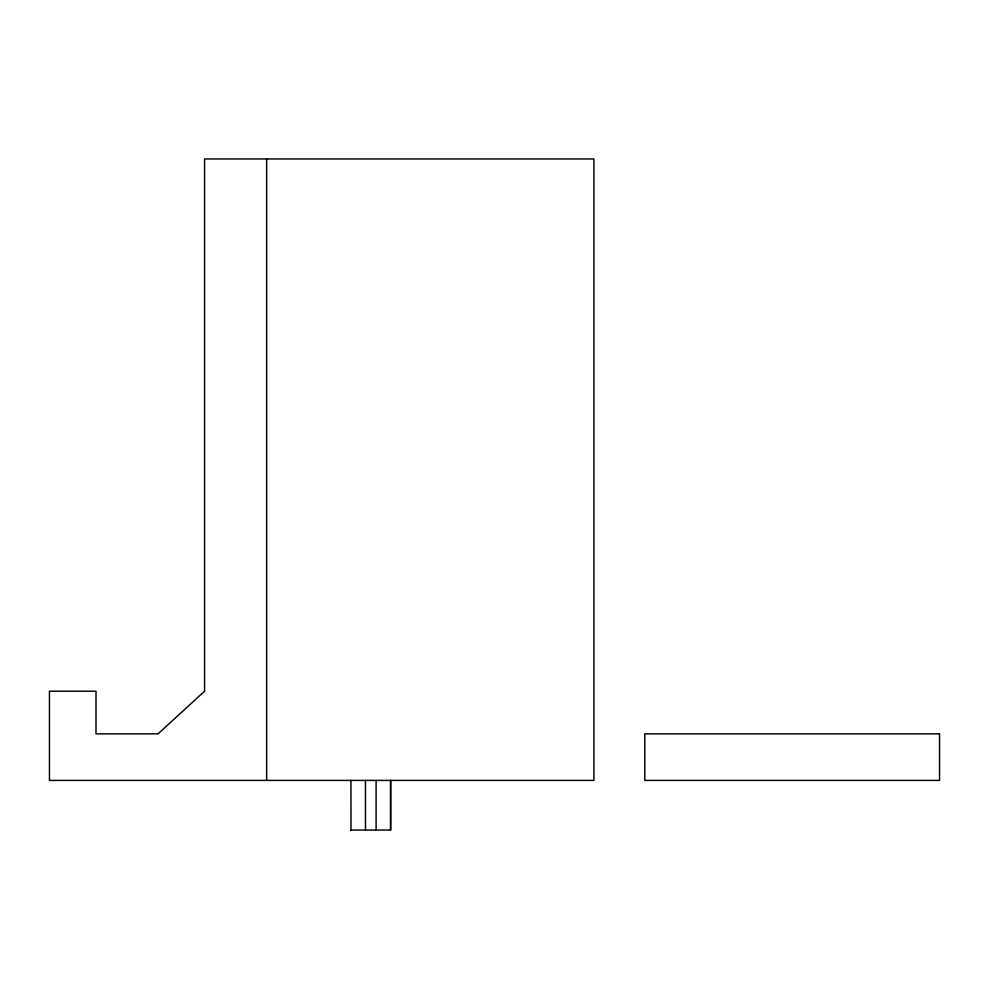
<?xml version="1.0" encoding="UTF-8"?>
<svg xmlns="http://www.w3.org/2000/svg" width="989" height="989" viewBox="0 0 989 989"><rect width="100%" height="100%" fill="white"/><g stroke="black" fill="none" stroke-linecap="round" stroke-linejoin="round"><path stroke-width="1.48" d="M350.662 830.043L390.643 830.043L390.643 780.408M390.568 780.408L390.568 830.043M376.104 780.408L376.104 830.043M365.473 780.408L365.473 830.043M350.934 780.408L351.008 830.043M266.634 158.957L266.634 780.408M204.575 691.2L158.042 733.863L95.995 733.863L95.995 691.2L49.45 691.2L49.45 780.408L593.907 780.408L593.907 158.957L204.575 158.957L204.575 691.2M939.55 733.863L644.803 733.863L644.803 780.408L939.55 780.408L939.55 733.863"/></g></svg>
